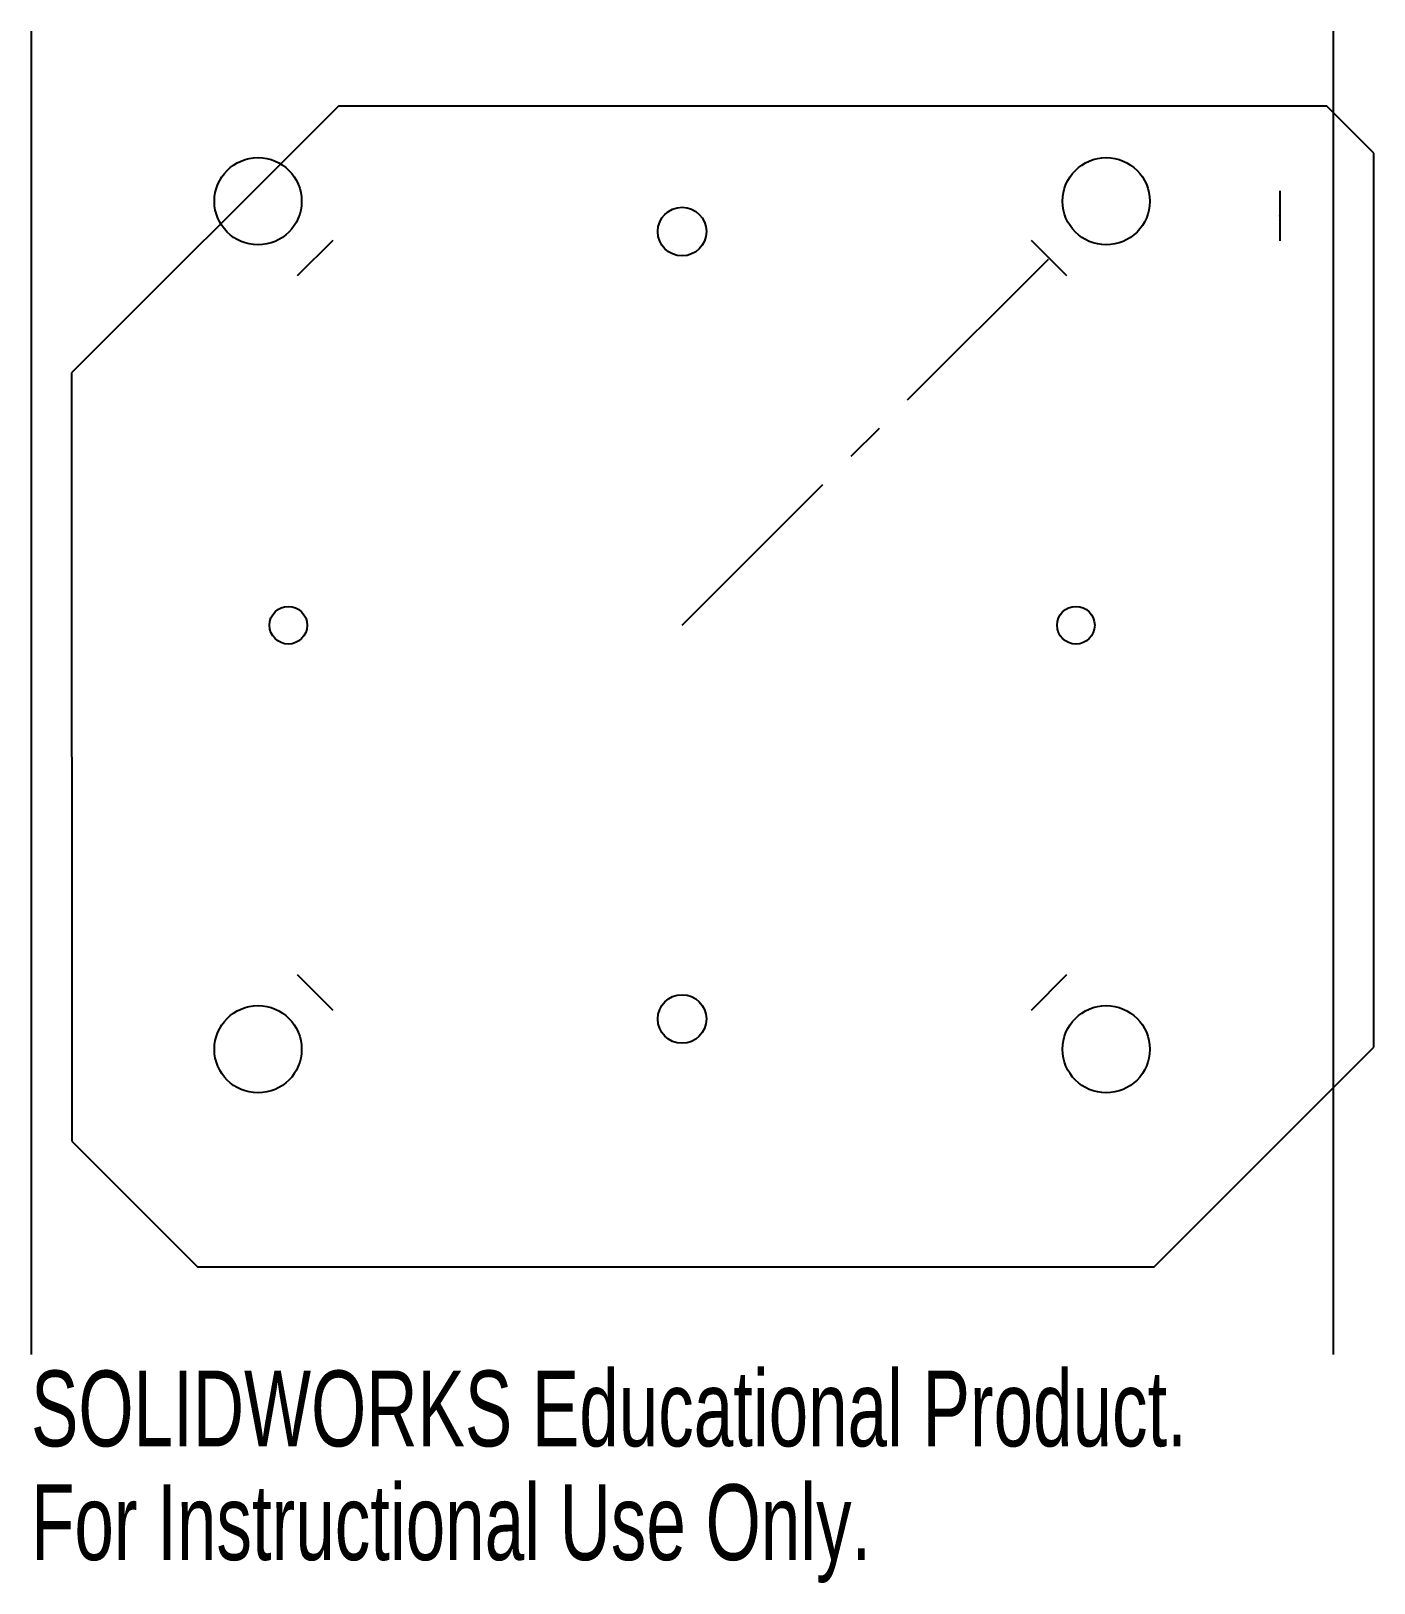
# Model space of a CAD drawing. Header units: millimetres. Extents: x -41.5 to 44.1, y -61.1 to 37.9.
import ezdxf

# ---------------------------------------------------------------- set-up
doc = ezdxf.new("R2010")
doc.units = ezdxf.units.MM
doc.header["$PDSIZE"] = -1
doc.linetypes.add('CENTERX2', pattern=[20.32, 12.7, -2.54, 2.54, -2.54])
doc.styles.add('SLDTEXTSTYLE0', font='TXT', dxfattribs={"width": 0.7})

msp = doc.modelspace()

# ---------------------------------------------------------------- linework, layer by layer
at = {"color": 7, "linetype": 'Continuous'}
for p, q in [((-41.5, 37.883), (-41.5, -46.493)), ((41.5, 37.883), (41.5, -46.493)), ((38.1, 27.7), (38.1, 24.5)), ((-22.269, 24.531), (-24.531, 22.269)), ((24.531, 22.269), (22.269, 24.531)), ((-24.531, -22.269), (-22.269, -24.531)), ((22.269, -24.531), (24.531, -22.269))]:
    msp.add_line(p, q, dxfattribs=at)
at = {"color": 7, "linetype": 'Continuous', "lineweight": 25}
for p, q in [((-21.9, 33.1), (-38.915, 16.085)), ((41.1, 33.1), (-21.9, 33.1)), ((44.1, 30.1), (41.1, 33.1)), ((44.1, -26.9), (44.1, 30.1)), ((-38.915, 16.085), (-38.9, -32.9)), ((30.1, -40.9), (44.1, -26.9)), ((-38.9, -32.9), (-30.9, -40.9)), ((-30.9, -40.9), (30.1, -40.9))]:
    msp.add_line(p, q, dxfattribs=at)
at = {"color": 7, "linetype": 'CENTERX2'}
for p, q in [((0, 0), (23.4, 23.4)), ((-41.5, -37), (-41.5, -41.5)), ((41.5, -37), (41.5, -41.5))]:
    msp.add_line(p, q, dxfattribs=at)
at = {"color": 7, "linetype": 'Continuous'}
for centre in [(-27.031, 27.031), (27.031, 27.031), (-27.031, -27.031), (27.031, -27.031)]:
    msp.add_circle(centre, 2.78, dxfattribs=at)
at = {"color": 7, "linetype": 'Continuous', "lineweight": 25}
for centre, radius in [((0, 25.1), 1.55), ((-25.1, 0), 1.2), ((25.1, 0), 1.2), ((0, -25.1), 1.55)]:
    msp.add_circle(centre, radius, dxfattribs=at)
at = {"color": 7, "linetype": 'Continuous'}
msp.add_point((38.1, 26.1), dxfattribs=at)

# ---------------------------------------------------------------- texts
at = {"color": 7, "linetype": 'Continuous', "char_height": 4.83362, "attachment_point": 1, "style": 'SLDTEXTSTYLE0'}
for s, insert in [('SOLIDWORKS Educational Product.', (-41.5, -47.512)), ('For Instructional Use Only.', (-41.5, -54.763))]:
    msp.add_mtext(s, dxfattribs=dict(at, insert=insert))

doc.saveas('drawing.dxf')
